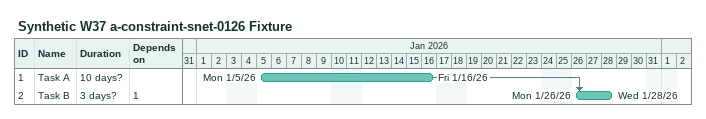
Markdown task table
Synthetic W37 a-constraint-snet-0126 Fixture

| ID | Task | Duration | Start | Finish | Predecessors |
|---|---|---|---|---|---|
| 1 | Task A | 10d? | 2026-01-05 | 2026-01-16 |  |
| 2 | Task B | 3d? | 2026-01-26 | 2026-01-28 | 1 |
